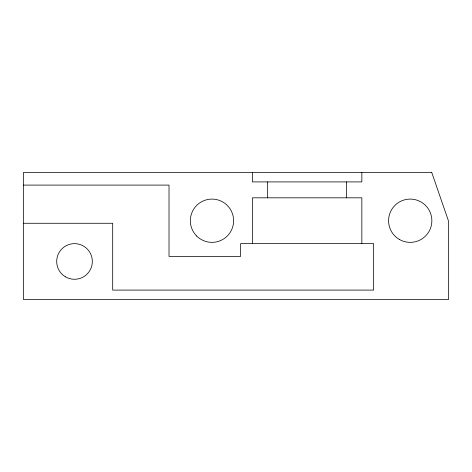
<?xml version="1.0" encoding="UTF-8"?>
<svg xmlns="http://www.w3.org/2000/svg" width="472" height="472" viewBox="0 0 472 472"><rect width="100%" height="100%" fill="white"/><g stroke="black" fill="none" stroke-linecap="round" stroke-linejoin="round"><path stroke-width="0.71" d="M23.6 185.089L169.017 185.089L169.017 256.367L240.614 256.367L240.614 243.635L373.623 243.635L373.623 290.097L112.696 290.097L112.696 223.274L23.6 223.274M361.847 172.357L361.847 181.903L252.39 181.903L252.39 172.357M361.847 243.635L361.847 197.815L252.39 197.815L252.39 243.635M346.578 181.903L346.578 197.815M267.659 181.903L267.659 197.815M431.721 172.357L23.6 172.357L23.6 299.643L448.4 299.643L448.4 220.725L431.721 172.357M196.677 236.024A21.635 21.635 0 0 0 232.879 226.324A21.635 21.635 0 0 0 206.376 199.827A21.635 21.635 0 0 0 196.677 236.024M65.602 276.887A17.818 17.818 0 0 0 92.329 261.458A17.818 17.818 0 0 0 65.602 246.024A17.818 17.818 0 0 0 65.602 276.887M399.395 239.463A21.635 21.635 0 0 0 431.856 220.725A21.635 21.635 0 0 0 399.395 201.987A21.635 21.635 0 0 0 399.395 239.463"/></g></svg>
